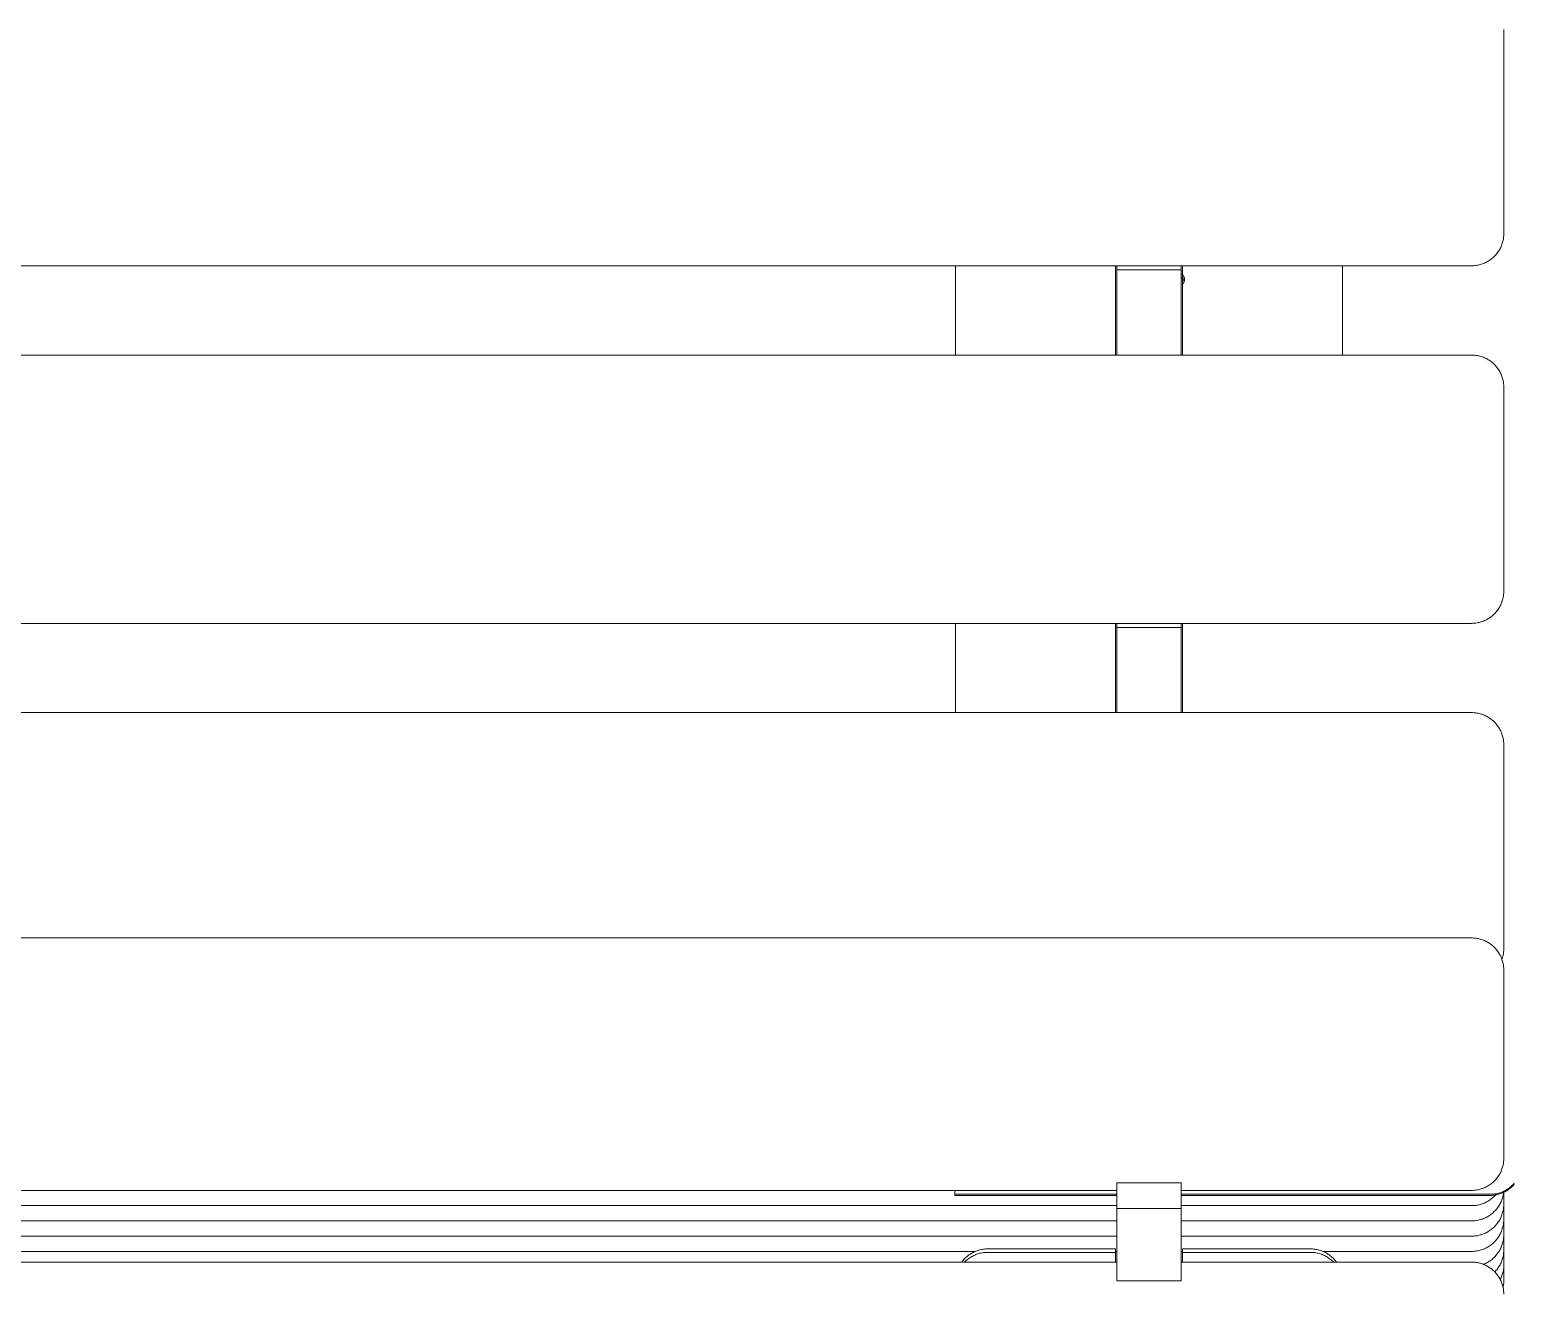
# Model space of a CAD drawing. Header units: millimetres. Extents: x -80 to 4518, y -398 to 2524.
# Drawn here: x 430.8 to 661, y 1782 to 1978.1 of the extents above; entities that cross this region are included whole.
import ezdxf

# ---------------------------------------------------------------- set-up
doc = ezdxf.new("R2010")
doc.units = ezdxf.units.MM
doc.layers.add('ZANO_R', color=7, linetype='Continuous', lineweight=0)

msp = doc.modelspace()

# ---------------------------------------------------------------- linework, layer by layer
at = {"layer": 'ZANO_R'}
for p, q in [((659.36, 1978.13), (659.36, 1950.4)), ((659.36, 1950.4), (659.36, 1946.51)), ((659.07, 1944.84), (659.13, 1945)), ((659.13, 1945), (659.18, 1945.16)), ((659.18, 1945.16), (659.22, 1945.33)), ((659.22, 1945.33), (659.26, 1945.5)), ((659.26, 1945.5), (659.29, 1945.66)), ((659.29, 1945.66), (659.31, 1945.83)), ((659.31, 1945.83), (659.33, 1946)), ((659.33, 1946), (659.35, 1946.17)), ((659.35, 1946.17), (659.36, 1946.34)), ((659.36, 1946.34), (659.36, 1946.51)), ((657.38, 1942.53), (657.52, 1942.63)), ((657.52, 1942.63), (657.65, 1942.74)), ((657.65, 1942.74), (657.77, 1942.86)), ((657.77, 1942.86), (657.9, 1942.98)), ((657.9, 1942.98), (658.02, 1943.1)), ((658.02, 1943.1), (658.13, 1943.23)), ((658.13, 1943.23), (658.24, 1943.36)), ((658.24, 1943.36), (658.35, 1943.49)), ((658.35, 1943.49), (658.45, 1943.63)), ((658.45, 1943.63), (658.54, 1943.77)), ((658.54, 1943.77), (658.63, 1943.92)), ((658.63, 1943.92), (658.72, 1944.06)), ((658.72, 1944.06), (658.8, 1944.21)), ((658.8, 1944.21), (658.88, 1944.37)), ((658.88, 1944.37), (658.95, 1944.52)), ((658.95, 1944.52), (659.01, 1944.68)), ((659.01, 1944.68), (659.07, 1944.84)), ((624.46, 1941.51), (360.45, 1941.51)), ((574.36, 1927.67), (574.36, 1941.51)), ((599.16, 1941.51), (599.16, 1927.67)), ((599.36, 1941.51), (599.36, 1940.88)), ((599.36, 1940.88), (609.36, 1940.88)), ((599.36, 1940.88), (599.36, 1938.29)), ((609.36, 1941.51), (609.36, 1940.88)), ((609.36, 1941.51), (609.36, 1940.88)), ((609.36, 1940.88), (609.36, 1938.29)), ((609.36, 1940.88), (609.36, 1938.29)), ((609.36, 1940.88), (609.36, 1938.29)), ((609.56, 1927.67), (609.56, 1941.51)), ((609.56, 1927.67), (609.56, 1941.51)), ((654.36, 1941.51), (624.46, 1941.51)), ((634.36, 1941.51), (634.36, 1927.67)), ((654.36, 1941.51), (654.53, 1941.52)), ((654.53, 1941.52), (654.7, 1941.52)), ((654.7, 1941.52), (654.87, 1941.54)), ((654.87, 1941.54), (655.04, 1941.56)), ((655.04, 1941.56), (655.21, 1941.59)), ((655.21, 1941.59), (655.38, 1941.62)), ((655.38, 1941.62), (655.54, 1941.66)), ((655.54, 1941.66), (655.71, 1941.7)), ((655.71, 1941.7), (655.87, 1941.75)), ((655.87, 1941.75), (656.04, 1941.8)), ((656.04, 1941.8), (656.2, 1941.86)), ((656.2, 1941.86), (656.35, 1941.93)), ((656.35, 1941.93), (656.51, 1942)), ((656.51, 1942), (656.66, 1942.07)), ((656.66, 1942.07), (656.81, 1942.15)), ((656.81, 1942.15), (656.96, 1942.24)), ((656.96, 1942.24), (657.1, 1942.33)), ((657.1, 1942.33), (657.24, 1942.43)), ((657.24, 1942.43), (657.38, 1942.53)), ((599.36, 1938.29), (599.36, 1928.39)), ((609.39, 1940.21), (609.36, 1940.23)), ((609.39, 1939.66), (609.36, 1939.67)), ((609.36, 1938.29), (609.36, 1928.39)), ((609.36, 1938.29), (609.36, 1928.39)), ((609.36, 1938.29), (609.36, 1928.39)), ((609.42, 1940.19), (609.39, 1940.21)), ((609.42, 1939.64), (609.39, 1939.66)), ((609.45, 1940.17), (609.42, 1940.19)), ((609.45, 1939.62), (609.42, 1939.64)), ((609.47, 1940.15), (609.45, 1940.17)), ((609.47, 1939.6), (609.45, 1939.62)), ((609.5, 1940.13), (609.47, 1940.15)), ((609.5, 1939.58), (609.47, 1939.6)), ((609.53, 1940.11), (609.5, 1940.13)), ((609.53, 1939.55), (609.5, 1939.58)), ((609.55, 1940.09), (609.53, 1940.11)), ((609.55, 1939.53), (609.53, 1939.55)), ((609.58, 1940.06), (609.55, 1940.09)), ((609.58, 1939.51), (609.55, 1939.53)), ((609.56, 1938.68), (609.58, 1938.7)), ((609.56, 1927.67), (609.56, 1938.68)), ((609.6, 1940.04), (609.58, 1940.06)), ((609.6, 1939.48), (609.58, 1939.51)), ((609.58, 1938.7), (609.61, 1938.72)), ((609.62, 1940.01), (609.6, 1940.04)), ((609.62, 1939.46), (609.6, 1939.48)), ((609.61, 1938.72), (609.63, 1938.75)), ((609.64, 1939.98), (609.62, 1940.01)), ((609.64, 1939.43), (609.62, 1939.46)), ((609.63, 1938.75), (609.65, 1938.78)), ((609.66, 1939.96), (609.64, 1939.98)), ((609.66, 1939.4), (609.64, 1939.43)), ((609.65, 1938.78), (609.67, 1938.81)), ((609.68, 1939.93), (609.66, 1939.96)), ((609.68, 1939.37), (609.66, 1939.4)), ((609.67, 1938.81), (609.69, 1938.83)), ((609.7, 1939.9), (609.68, 1939.93)), ((609.7, 1939.35), (609.68, 1939.37)), ((609.69, 1938.83), (609.71, 1938.86)), ((609.72, 1939.87), (609.7, 1939.9)), ((609.72, 1939.32), (609.7, 1939.35)), ((609.71, 1938.86), (609.73, 1938.89)), ((609.74, 1939.84), (609.72, 1939.87)), ((609.74, 1939.29), (609.72, 1939.32)), ((609.73, 1938.89), (609.74, 1938.92)), ((609.75, 1939.81), (609.74, 1939.84)), ((609.75, 1939.26), (609.74, 1939.29)), ((609.74, 1938.92), (609.76, 1938.95)), ((609.77, 1939.78), (609.75, 1939.81)), ((609.77, 1939.23), (609.75, 1939.26)), ((609.76, 1938.95), (609.77, 1938.98)), ((609.78, 1939.75), (609.77, 1939.78)), ((609.78, 1939.19), (609.77, 1939.23)), ((609.77, 1938.98), (609.79, 1939.01)), ((609.79, 1939.72), (609.78, 1939.75)), ((609.79, 1939.16), (609.78, 1939.19)), ((609.8, 1939.68), (609.79, 1939.72)), ((609.8, 1939.13), (609.79, 1939.16)), ((609.79, 1939.01), (609.8, 1939.05)), ((609.81, 1939.65), (609.8, 1939.68)), ((609.81, 1939.1), (609.8, 1939.13)), ((609.8, 1939.05), (609.81, 1939.08)), ((609.82, 1939.62), (609.81, 1939.65)), ((609.81, 1939.08), (609.82, 1939.11)), ((609.83, 1939.59), (609.82, 1939.62)), ((609.82, 1939.11), (609.83, 1939.15)), ((609.84, 1939.55), (609.83, 1939.59)), ((609.83, 1939.18), (609.84, 1939.21)), ((609.83, 1939.15), (609.83, 1939.18)), ((609.84, 1939.52), (609.84, 1939.55)), ((609.85, 1939.48), (609.84, 1939.52)), ((609.84, 1939.21), (609.85, 1939.25)), ((609.85, 1939.45), (609.85, 1939.48)), ((609.85, 1939.42), (609.85, 1939.45)), ((609.85, 1939.38), (609.85, 1939.42)), ((609.85, 1939.35), (609.85, 1939.38)), ((609.85, 1939.31), (609.85, 1939.35)), ((609.85, 1939.28), (609.85, 1939.31)), ((609.85, 1939.25), (609.85, 1939.28)), ((360.45, 1927.67), (624.45, 1927.67)), ((599.36, 1928.39), (599.36, 1927.67)), ((609.36, 1928.39), (609.36, 1927.67)), ((609.36, 1928.39), (609.36, 1927.67)), ((609.36, 1928.39), (609.36, 1927.67)), ((654.36, 1927.67), (624.45, 1927.67)), ((654.53, 1927.67), (654.36, 1927.67)), ((654.7, 1927.66), (654.53, 1927.67)), ((654.87, 1927.64), (654.7, 1927.66)), ((655.04, 1927.62), (654.87, 1927.64)), ((655.21, 1927.6), (655.04, 1927.62)), ((655.38, 1927.56), (655.21, 1927.6)), ((655.54, 1927.53), (655.38, 1927.56)), ((655.71, 1927.48), (655.54, 1927.53)), ((655.87, 1927.43), (655.71, 1927.48)), ((656.04, 1927.38), (655.87, 1927.43)), ((656.2, 1927.32), (656.04, 1927.38)), ((656.35, 1927.25), (656.2, 1927.32)), ((656.51, 1927.18), (656.35, 1927.25)), ((656.66, 1927.11), (656.51, 1927.18)), ((656.81, 1927.03), (656.66, 1927.11)), ((656.96, 1926.94), (656.81, 1927.03)), ((657.1, 1926.85), (656.96, 1926.94)), ((657.24, 1926.75), (657.1, 1926.85)), ((657.38, 1926.65), (657.24, 1926.75)), ((657.52, 1926.55), (657.38, 1926.65)), ((657.65, 1926.44), (657.52, 1926.55)), ((657.77, 1926.32), (657.65, 1926.44)), ((657.9, 1926.2), (657.77, 1926.32)), ((658.02, 1926.08), (657.9, 1926.2)), ((658.13, 1925.95), (658.02, 1926.08)), ((658.24, 1925.82), (658.13, 1925.95)), ((658.35, 1925.69), (658.24, 1925.82)), ((658.45, 1925.55), (658.35, 1925.69)), ((658.54, 1925.41), (658.45, 1925.55)), ((658.63, 1925.27), (658.54, 1925.41)), ((658.72, 1925.12), (658.63, 1925.27)), ((658.8, 1924.97), (658.72, 1925.12)), ((658.88, 1924.82), (658.8, 1924.97)), ((658.95, 1924.66), (658.88, 1924.82)), ((659.01, 1924.5), (658.95, 1924.66)), ((659.07, 1924.34), (659.01, 1924.5)), ((659.13, 1924.18), (659.07, 1924.34)), ((659.18, 1924.02), (659.13, 1924.18)), ((659.22, 1923.85), (659.18, 1924.02)), ((659.26, 1923.69), (659.22, 1923.85)), ((659.29, 1923.52), (659.26, 1923.69)), ((659.31, 1923.35), (659.29, 1923.52)), ((659.33, 1923.18), (659.31, 1923.35)), ((659.35, 1923.01), (659.33, 1923.18)), ((659.36, 1922.84), (659.35, 1923.01)), ((659.36, 1922.67), (659.36, 1922.84)), ((659.36, 1922.67), (659.36, 1894.94)), ((659.36, 1894.94), (659.36, 1891.05)), ((659.13, 1889.54), (659.18, 1889.71)), ((659.18, 1889.71), (659.22, 1889.87)), ((659.22, 1889.87), (659.26, 1890.04)), ((659.26, 1890.04), (659.29, 1890.21)), ((659.29, 1890.21), (659.31, 1890.37)), ((659.31, 1890.37), (659.33, 1890.54)), ((659.33, 1890.54), (659.35, 1890.71)), ((659.35, 1890.71), (659.36, 1890.88)), ((659.36, 1890.88), (659.36, 1891.05)), ((657.65, 1887.29), (657.77, 1887.4)), ((657.77, 1887.4), (657.9, 1887.52)), ((657.9, 1887.52), (658.02, 1887.64)), ((658.02, 1887.64), (658.13, 1887.77)), ((658.13, 1887.77), (658.24, 1887.9)), ((658.24, 1887.9), (658.35, 1888.03)), ((658.35, 1888.03), (658.45, 1888.17)), ((658.45, 1888.17), (658.54, 1888.31)), ((658.54, 1888.31), (658.63, 1888.46)), ((658.63, 1888.46), (658.72, 1888.6)), ((658.72, 1888.6), (658.8, 1888.75)), ((658.8, 1888.75), (658.88, 1888.91)), ((658.88, 1888.91), (658.95, 1889.06)), ((658.95, 1889.06), (659.01, 1889.22)), ((659.01, 1889.22), (659.07, 1889.38)), ((659.07, 1889.38), (659.13, 1889.54)), ((624.45, 1886.05), (360.45, 1886.05)), ((574.36, 1872.21), (574.36, 1886.05)), ((599.16, 1886.05), (599.16, 1872.21)), ((599.36, 1886.05), (599.36, 1885.42)), ((599.36, 1885.42), (609.36, 1885.42)), ((599.36, 1885.42), (599.36, 1882.84)), ((609.36, 1886.05), (609.36, 1885.42)), ((609.36, 1886.05), (609.36, 1885.42)), ((609.36, 1886.05), (609.36, 1885.42)), ((609.36, 1885.42), (609.36, 1882.84)), ((609.36, 1885.42), (609.36, 1882.84)), ((609.36, 1885.42), (609.36, 1882.84)), ((609.56, 1872.21), (609.56, 1886.05)), ((609.56, 1872.21), (609.56, 1886.05)), ((654.36, 1886.05), (624.45, 1886.05)), ((654.36, 1886.05), (654.53, 1886.06)), ((654.53, 1886.06), (654.7, 1886.07)), ((654.7, 1886.07), (654.87, 1886.08)), ((654.87, 1886.08), (655.04, 1886.1)), ((655.04, 1886.1), (655.21, 1886.13)), ((655.21, 1886.13), (655.38, 1886.16)), ((655.38, 1886.16), (655.54, 1886.2)), ((655.54, 1886.2), (655.71, 1886.24)), ((655.71, 1886.24), (655.87, 1886.29)), ((655.87, 1886.29), (656.04, 1886.34)), ((656.04, 1886.34), (656.2, 1886.4)), ((656.2, 1886.4), (656.35, 1886.47)), ((656.35, 1886.47), (656.51, 1886.54)), ((656.51, 1886.54), (656.66, 1886.62)), ((656.66, 1886.62), (656.81, 1886.7)), ((656.81, 1886.7), (656.96, 1886.78)), ((656.96, 1886.78), (657.1, 1886.87)), ((657.1, 1886.87), (657.24, 1886.97)), ((657.24, 1886.97), (657.38, 1887.07)), ((657.38, 1887.07), (657.52, 1887.18)), ((657.52, 1887.18), (657.65, 1887.29)), ((599.36, 1882.84), (599.36, 1872.93)), ((609.36, 1882.84), (609.36, 1872.93)), ((609.36, 1882.84), (609.36, 1872.93)), ((609.56, 1872.21), (609.56, 1883.22)), ((360.45, 1872.21), (624.44, 1872.21)), ((599.36, 1872.93), (599.36, 1872.21)), ((609.36, 1872.93), (609.36, 1872.21)), ((609.36, 1872.93), (609.36, 1872.21)), ((654.36, 1872.21), (624.45, 1872.21)), ((654.53, 1872.21), (654.36, 1872.21)), ((654.7, 1872.2), (654.53, 1872.21)), ((654.87, 1872.18), (654.7, 1872.2)), ((655.04, 1872.16), (654.87, 1872.18)), ((655.21, 1872.14), (655.04, 1872.16)), ((655.38, 1872.11), (655.21, 1872.14)), ((655.54, 1872.07), (655.38, 1872.11)), ((655.71, 1872.02), (655.54, 1872.07)), ((655.87, 1871.98), (655.71, 1872.02)), ((656.04, 1871.92), (655.87, 1871.98)), ((656.2, 1871.86), (656.04, 1871.92)), ((656.35, 1871.8), (656.2, 1871.86)), ((656.51, 1871.73), (656.35, 1871.8)), ((656.66, 1871.65), (656.51, 1871.73)), ((656.81, 1871.57), (656.66, 1871.65)), ((656.96, 1871.48), (656.81, 1871.57)), ((657.1, 1871.39), (656.96, 1871.48)), ((657.24, 1871.29), (657.1, 1871.39)), ((657.38, 1871.19), (657.24, 1871.29)), ((657.52, 1871.09), (657.38, 1871.19)), ((657.65, 1870.98), (657.52, 1871.09)), ((657.77, 1870.86), (657.65, 1870.98)), ((657.9, 1870.75), (657.77, 1870.86)), ((658.02, 1870.62), (657.9, 1870.75)), ((658.13, 1870.5), (658.02, 1870.62)), ((658.24, 1870.37), (658.13, 1870.5)), ((658.35, 1870.23), (658.24, 1870.37)), ((658.45, 1870.09), (658.35, 1870.23)), ((658.54, 1869.95), (658.45, 1870.09)), ((658.63, 1869.81), (658.54, 1869.95)), ((658.72, 1869.66), (658.63, 1869.81)), ((658.8, 1869.51), (658.72, 1869.66)), ((658.88, 1869.36), (658.8, 1869.51)), ((658.95, 1869.2), (658.88, 1869.36)), ((659.01, 1869.04), (658.95, 1869.2)), ((659.07, 1868.88), (659.01, 1869.04)), ((659.13, 1868.72), (659.07, 1868.88)), ((659.18, 1868.56), (659.13, 1868.72)), ((659.22, 1868.39), (659.18, 1868.56)), ((659.26, 1868.23), (659.22, 1868.39)), ((659.29, 1868.06), (659.26, 1868.23)), ((659.31, 1867.89), (659.29, 1868.06)), ((659.33, 1867.72), (659.31, 1867.89)), ((659.35, 1867.55), (659.33, 1867.72)), ((659.36, 1867.38), (659.35, 1867.55)), ((659.36, 1867.21), (659.36, 1867.38)), ((659.36, 1867.21), (659.36, 1839.48)), ((659.36, 1839.48), (659.36, 1835.6)), ((360.45, 1837.26), (654.36, 1837.26)), ((654.53, 1837.26), (654.36, 1837.26)), ((654.36, 1837.26), (654.53, 1837.26)), ((654.7, 1837.25), (654.53, 1837.26)), ((654.53, 1837.26), (654.7, 1837.25)), ((654.87, 1837.24), (654.7, 1837.25)), ((654.7, 1837.25), (654.87, 1837.24)), ((655.04, 1837.22), (654.87, 1837.24)), ((654.87, 1837.24), (655.04, 1837.22)), ((655.21, 1837.19), (655.04, 1837.22)), ((655.04, 1837.22), (655.21, 1837.19)), ((655.38, 1837.16), (655.21, 1837.19)), ((655.21, 1837.19), (655.38, 1837.16)), ((655.54, 1837.12), (655.38, 1837.16)), ((655.38, 1837.16), (655.54, 1837.12)), ((655.71, 1837.08), (655.54, 1837.12)), ((655.54, 1837.12), (655.71, 1837.08)), ((655.87, 1837.03), (655.71, 1837.08)), ((655.71, 1837.08), (655.87, 1837.03)), ((656.04, 1836.97), (655.87, 1837.03)), ((655.87, 1837.03), (656.04, 1836.97)), ((656.2, 1836.91), (656.04, 1836.97)), ((656.04, 1836.97), (656.2, 1836.91)), ((656.35, 1836.85), (656.2, 1836.91)), ((656.2, 1836.91), (656.35, 1836.85)), ((656.51, 1836.78), (656.35, 1836.85)), ((656.35, 1836.85), (656.51, 1836.78)), ((656.66, 1836.7), (656.51, 1836.78)), ((656.51, 1836.78), (656.66, 1836.7)), ((656.81, 1836.62), (656.66, 1836.7)), ((656.66, 1836.7), (656.81, 1836.62)), ((656.96, 1836.53), (656.81, 1836.62)), ((656.81, 1836.62), (656.96, 1836.53)), ((657.1, 1836.44), (656.96, 1836.53)), ((656.96, 1836.53), (657.1, 1836.44)), ((657.24, 1836.35), (657.1, 1836.44)), ((657.1, 1836.44), (657.24, 1836.35)), ((657.38, 1836.25), (657.24, 1836.35)), ((657.24, 1836.35), (657.38, 1836.25)), ((657.52, 1836.14), (657.38, 1836.25)), ((657.38, 1836.25), (657.52, 1836.14)), ((657.65, 1836.03), (657.52, 1836.14)), ((657.52, 1836.14), (657.65, 1836.03)), ((657.77, 1835.92), (657.65, 1836.03)), ((657.65, 1836.03), (657.77, 1835.92)), ((657.9, 1835.8), (657.77, 1835.92)), ((657.77, 1835.92), (657.9, 1835.8)), ((658.02, 1835.67), (657.9, 1835.8)), ((657.9, 1835.8), (658.02, 1835.67)), ((658.13, 1835.55), (658.02, 1835.67)), ((658.02, 1835.67), (658.13, 1835.55)), ((658.24, 1835.42), (658.13, 1835.55)), ((658.13, 1835.55), (658.24, 1835.42)), ((658.35, 1835.28), (658.24, 1835.42)), ((658.24, 1835.42), (658.35, 1835.28)), ((658.45, 1835.15), (658.35, 1835.28)), ((658.35, 1835.28), (658.45, 1835.15)), ((658.54, 1835), (658.45, 1835.15)), ((658.45, 1835.15), (658.54, 1835)), ((658.63, 1834.86), (658.54, 1835)), ((658.54, 1835), (658.63, 1834.86)), ((658.72, 1834.71), (658.63, 1834.86)), ((658.63, 1834.86), (658.72, 1834.71)), ((658.8, 1834.56), (658.72, 1834.71)), ((658.72, 1834.71), (658.8, 1834.56)), ((658.88, 1834.41), (658.8, 1834.56)), ((658.8, 1834.56), (658.88, 1834.41)), ((659.22, 1834.42), (659.26, 1834.58)), ((659.26, 1834.58), (659.29, 1834.75)), ((659.29, 1834.75), (659.31, 1834.92)), ((659.31, 1834.92), (659.33, 1835.09)), ((659.33, 1835.09), (659.35, 1835.26)), ((659.35, 1835.26), (659.36, 1835.43)), ((659.36, 1835.43), (659.36, 1835.6)), ((658.95, 1834.25), (658.88, 1834.41)), ((658.88, 1834.41), (658.95, 1834.25)), ((659.01, 1834.1), (658.95, 1834.25)), ((658.95, 1834.25), (659.01, 1834.1)), ((659.07, 1833.94), (659.01, 1834.1)), ((659.01, 1834.1), (659.07, 1833.94)), ((659.07, 1833.93), (659.13, 1834.09)), ((659.13, 1833.77), (659.07, 1833.94)), ((659.07, 1833.94), (659.13, 1833.77)), ((659.13, 1834.09), (659.18, 1834.25)), ((659.18, 1833.61), (659.13, 1833.77)), ((659.13, 1833.77), (659.18, 1833.61)), ((659.18, 1834.25), (659.22, 1834.42)), ((659.22, 1833.45), (659.18, 1833.61)), ((659.18, 1833.61), (659.22, 1833.45)), ((659.26, 1833.28), (659.22, 1833.45)), ((659.22, 1833.45), (659.26, 1833.28)), ((659.29, 1833.11), (659.26, 1833.28)), ((659.26, 1833.28), (659.29, 1833.11)), ((659.31, 1832.94), (659.29, 1833.11)), ((659.29, 1833.11), (659.31, 1832.94)), ((659.33, 1832.77), (659.31, 1832.94)), ((659.31, 1832.94), (659.33, 1832.77)), ((659.35, 1832.6), (659.33, 1832.77)), ((659.33, 1832.77), (659.35, 1832.6)), ((659.36, 1832.43), (659.35, 1832.6)), ((659.35, 1832.6), (659.36, 1832.43)), ((659.36, 1832.26), (659.36, 1832.43)), ((659.36, 1832.43), (659.36, 1832.26)), ((659.36, 1832.26), (659.36, 1804.29)), ((659.29, 1802.25), (659.26, 1802.09)), ((659.31, 1802.42), (659.29, 1802.25)), ((659.33, 1802.59), (659.31, 1802.42)), ((659.35, 1802.76), (659.33, 1802.59)), ((659.36, 1802.93), (659.35, 1802.76)), ((659.36, 1804.29), (659.36, 1803.1)), ((659.36, 1803.1), (659.36, 1802.93)), ((658.24, 1799.95), (658.13, 1799.82)), ((658.35, 1800.08), (658.24, 1799.95)), ((658.45, 1800.22), (658.35, 1800.08)), ((658.54, 1800.36), (658.45, 1800.22)), ((658.63, 1800.51), (658.54, 1800.36)), ((658.72, 1800.65), (658.63, 1800.51)), ((658.8, 1800.8), (658.72, 1800.65)), ((658.88, 1800.96), (658.8, 1800.8)), ((658.95, 1801.11), (658.88, 1800.96)), ((659.01, 1801.27), (658.95, 1801.11)), ((659.07, 1801.43), (659.01, 1801.27)), ((659.13, 1801.59), (659.07, 1801.43)), ((659.18, 1801.76), (659.13, 1801.59)), ((659.22, 1801.92), (659.18, 1801.76)), ((659.26, 1802.09), (659.22, 1801.92)), ((599.36, 1798.1), (360.45, 1798.1)), ((574.23, 1797.51), (574.23, 1798.1)), ((609.36, 1799.28), (599.36, 1799.28)), ((599.36, 1799.28), (599.36, 1795.29)), ((609.36, 1799.28), (609.36, 1795.29)), ((654.36, 1798.1), (609.36, 1798.1)), ((654.53, 1798.11), (654.36, 1798.1)), ((654.7, 1798.12), (654.53, 1798.11)), ((654.87, 1798.13), (654.7, 1798.12)), ((655.04, 1798.15), (654.87, 1798.13)), ((655.21, 1798.18), (655.04, 1798.15)), ((655.38, 1798.21), (655.21, 1798.18)), ((655.54, 1798.25), (655.38, 1798.21)), ((655.71, 1798.29), (655.54, 1798.25)), ((655.87, 1798.34), (655.71, 1798.29)), ((656.04, 1798.39), (655.87, 1798.34)), ((656.2, 1798.45), (656.04, 1798.39)), ((656.35, 1798.52), (656.2, 1798.45)), ((656.51, 1798.59), (656.35, 1798.52)), ((656.66, 1798.66), (656.51, 1798.59)), ((656.81, 1798.75), (656.66, 1798.66)), ((656.96, 1798.83), (656.81, 1798.75)), ((657.1, 1798.92), (656.96, 1798.83)), ((657.24, 1799.02), (657.1, 1798.92)), ((657.38, 1799.12), (657.24, 1799.02)), ((657.52, 1799.23), (657.38, 1799.12)), ((657.65, 1799.34), (657.52, 1799.23)), ((657.77, 1799.45), (657.65, 1799.34)), ((657.9, 1799.57), (657.77, 1799.45)), ((658.02, 1799.69), (657.9, 1799.57)), ((658.13, 1799.82), (658.02, 1799.69)), ((658.4, 1797.64), (658.23, 1797.6)), ((658.56, 1797.68), (658.4, 1797.64)), ((658.73, 1797.73), (658.56, 1797.68)), ((658.89, 1797.79), (658.73, 1797.73)), ((659.05, 1797.85), (658.89, 1797.79)), ((659.05, 1797.68), (658.89, 1797.62)), ((659.21, 1797.91), (659.05, 1797.85)), ((659.21, 1797.74), (659.05, 1797.68)), ((659.36, 1797.98), (659.21, 1797.91)), ((659.37, 1797.81), (659.21, 1797.74)), ((659.33, 1797.79), (659.3, 1797.62)), ((659.52, 1798.06), (659.36, 1797.98)), ((659.36, 1797.81), (659.36, 1797.19)), ((659.52, 1797.89), (659.37, 1797.81)), ((659.67, 1798.14), (659.52, 1798.06)), ((659.67, 1797.97), (659.52, 1797.89)), ((659.82, 1798.23), (659.67, 1798.14)), ((659.82, 1798.06), (659.67, 1797.97)), ((659.96, 1798.32), (659.82, 1798.23)), ((659.96, 1798.15), (659.82, 1798.06)), ((660.1, 1798.42), (659.96, 1798.32)), ((660.1, 1798.24), (659.96, 1798.15)), ((660.24, 1798.52), (660.1, 1798.42)), ((660.24, 1798.35), (660.1, 1798.24)), ((660.37, 1798.62), (660.24, 1798.52)), ((660.37, 1798.45), (660.24, 1798.35)), ((660.5, 1798.73), (660.37, 1798.62)), ((660.51, 1798.56), (660.37, 1798.45)), ((660.63, 1798.85), (660.5, 1798.73)), ((660.63, 1798.68), (660.51, 1798.56)), ((660.75, 1798.97), (660.63, 1798.85)), ((660.76, 1798.8), (660.63, 1798.68)), ((660.87, 1799.09), (660.75, 1798.97)), ((660.87, 1798.92), (660.76, 1798.8)), ((660.99, 1799.22), (660.87, 1799.09)), ((660.99, 1799.05), (660.87, 1798.92)), ((599.36, 1795.74), (360.45, 1795.74)), ((599.36, 1797.5), (574.23, 1797.51)), ((574.23, 1797.51), (574.23, 1797.34)), ((599.36, 1797.33), (574.23, 1797.34)), ((657.21, 1797.5), (609.36, 1797.5)), ((657.21, 1797.33), (609.36, 1797.33)), ((654.36, 1795.74), (609.36, 1795.74)), ((654.53, 1795.74), (654.36, 1795.74)), ((654.7, 1795.75), (654.53, 1795.74)), ((654.86, 1795.77), (654.7, 1795.75)), ((655.03, 1795.78), (654.86, 1795.77)), ((655.2, 1795.81), (655.03, 1795.78)), ((655.36, 1795.84), (655.2, 1795.81)), ((655.53, 1795.88), (655.36, 1795.84)), ((655.69, 1795.92), (655.53, 1795.88)), ((655.85, 1795.97), (655.69, 1795.92)), ((656.01, 1796.02), (655.85, 1795.97)), ((656.17, 1796.08), (656.01, 1796.02)), ((656.32, 1796.14), (656.17, 1796.08)), ((656.48, 1796.21), (656.32, 1796.14)), ((656.63, 1796.28), (656.48, 1796.21)), ((656.78, 1796.36), (656.63, 1796.28)), ((656.92, 1796.45), (656.78, 1796.36)), ((657.07, 1796.53), (656.92, 1796.45)), ((657.21, 1796.63), (657.07, 1796.53)), ((657.38, 1797.5), (657.21, 1797.5)), ((657.39, 1797.33), (657.21, 1797.33)), ((657.34, 1796.73), (657.21, 1796.63)), ((657.47, 1796.83), (657.34, 1796.73)), ((657.56, 1797.51), (657.38, 1797.5)), ((657.56, 1797.34), (657.39, 1797.33)), ((657.6, 1796.93), (657.47, 1796.83)), ((657.73, 1797.53), (657.56, 1797.51)), ((657.73, 1797.35), (657.56, 1797.34)), ((657.73, 1797.05), (657.6, 1796.93)), ((657.9, 1797.55), (657.73, 1797.53)), ((657.9, 1797.37), (657.73, 1797.35)), ((657.85, 1797.16), (657.73, 1797.05)), ((657.97, 1797.28), (657.85, 1797.16)), ((658.06, 1797.57), (657.9, 1797.55)), ((658.07, 1797.4), (657.9, 1797.37)), ((658.09, 1797.4), (657.97, 1797.28)), ((658.23, 1797.6), (658.06, 1797.57)), ((658.23, 1797.43), (658.07, 1797.4)), ((658.4, 1797.47), (658.23, 1797.43)), ((658.38, 1795.41), (658.28, 1795.27)), ((658.48, 1795.55), (658.38, 1795.41)), ((658.57, 1797.51), (658.4, 1797.47)), ((658.58, 1795.69), (658.48, 1795.55)), ((658.73, 1797.56), (658.57, 1797.51)), ((658.67, 1795.84), (658.58, 1795.69)), ((658.76, 1795.99), (658.67, 1795.84)), ((658.89, 1797.62), (658.73, 1797.56)), ((658.84, 1796.14), (658.76, 1795.99)), ((658.91, 1796.3), (658.84, 1796.14)), ((658.98, 1796.46), (658.91, 1796.3)), ((659.04, 1796.62), (658.98, 1796.46)), ((659.1, 1796.78), (659.04, 1796.62)), ((659.15, 1796.95), (659.1, 1796.78)), ((659.2, 1797.11), (659.15, 1796.95)), ((659.24, 1797.28), (659.2, 1797.11)), ((659.28, 1797.45), (659.24, 1797.28)), ((659.3, 1797.62), (659.28, 1797.45)), ((659.31, 1795.33), (659.29, 1795.16)), ((659.33, 1795.5), (659.31, 1795.33)), ((659.35, 1795.67), (659.33, 1795.5)), ((659.36, 1795.84), (659.35, 1795.67)), ((659.36, 1797.19), (659.36, 1796.01)), ((659.36, 1796.01), (659.36, 1795.84)), ((659.36, 1795.89), (659.36, 1794.83)), ((599.36, 1793.37), (360.45, 1793.37)), ((599.36, 1795.29), (609.36, 1795.29)), ((599.36, 1795.29), (599.36, 1786.71)), ((609.36, 1795.29), (609.36, 1786.71)), ((654.36, 1793.37), (609.36, 1793.37)), ((654.53, 1793.38), (654.36, 1793.37)), ((654.71, 1793.39), (654.53, 1793.38)), ((654.88, 1793.4), (654.71, 1793.39)), ((655.05, 1793.42), (654.88, 1793.4)), ((655.22, 1793.45), (655.05, 1793.42)), ((655.39, 1793.48), (655.22, 1793.45)), ((655.56, 1793.52), (655.39, 1793.48)), ((655.73, 1793.57), (655.56, 1793.52)), ((655.89, 1793.62), (655.73, 1793.57)), ((656.06, 1793.67), (655.89, 1793.62)), ((656.22, 1793.73), (656.06, 1793.67)), ((656.38, 1793.8), (656.22, 1793.73)), ((656.54, 1793.87), (656.38, 1793.8)), ((656.69, 1793.95), (656.54, 1793.87)), ((656.84, 1794.03), (656.69, 1793.95)), ((656.99, 1794.12), (656.84, 1794.03)), ((657.14, 1794.22), (656.99, 1794.12)), ((657.28, 1794.32), (657.14, 1794.22)), ((657.42, 1794.42), (657.28, 1794.32)), ((657.55, 1794.53), (657.42, 1794.42)), ((657.69, 1794.64), (657.55, 1794.53)), ((657.81, 1794.76), (657.69, 1794.64)), ((657.94, 1794.88), (657.81, 1794.76)), ((658.05, 1795), (657.94, 1794.88)), ((658.17, 1795.13), (658.05, 1795)), ((658.28, 1795.27), (658.17, 1795.13)), ((658.45, 1793.13), (658.35, 1792.99)), ((658.54, 1793.27), (658.45, 1793.13)), ((658.63, 1793.41), (658.54, 1793.27)), ((658.72, 1793.56), (658.63, 1793.41)), ((658.8, 1793.71), (658.72, 1793.56)), ((658.88, 1793.86), (658.8, 1793.71)), ((658.95, 1794.02), (658.88, 1793.86)), ((659.01, 1794.18), (658.95, 1794.02)), ((659.07, 1794.34), (659.01, 1794.18)), ((659.13, 1794.5), (659.07, 1794.34)), ((659.18, 1794.66), (659.13, 1794.5)), ((659.22, 1794.83), (659.18, 1794.66)), ((659.26, 1794.99), (659.22, 1794.83)), ((659.29, 1795.16), (659.26, 1794.99)), ((659.33, 1793.13), (659.31, 1792.96)), ((659.35, 1793.3), (659.33, 1793.13)), ((659.36, 1793.47), (659.35, 1793.3)), ((659.36, 1794.83), (659.36, 1793.65)), ((659.36, 1793.65), (659.36, 1793.47)), ((659.36, 1793.53), (659.36, 1792.46)), ((599.36, 1791.01), (360.45, 1791.01)), ((654.36, 1791.01), (609.36, 1791.01)), ((654.53, 1791.01), (654.36, 1791.01)), ((654.7, 1791.02), (654.53, 1791.01)), ((654.87, 1791.04), (654.7, 1791.02)), ((655.04, 1791.06), (654.87, 1791.04)), ((655.21, 1791.08), (655.04, 1791.06)), ((655.38, 1791.11), (655.21, 1791.08)), ((655.54, 1791.15), (655.38, 1791.11)), ((655.71, 1791.2), (655.54, 1791.15)), ((655.87, 1791.24), (655.71, 1791.2)), ((656.04, 1791.3), (655.87, 1791.24)), ((656.2, 1791.36), (656.04, 1791.3)), ((656.35, 1791.42), (656.2, 1791.36)), ((656.51, 1791.49), (656.35, 1791.42)), ((656.66, 1791.57), (656.51, 1791.49)), ((656.81, 1791.65), (656.66, 1791.57)), ((656.96, 1791.74), (656.81, 1791.65)), ((657.1, 1791.83), (656.96, 1791.74)), ((657.24, 1791.93), (657.1, 1791.83)), ((657.38, 1792.03), (657.24, 1791.93)), ((657.52, 1792.13), (657.38, 1792.03)), ((657.65, 1792.24), (657.52, 1792.13)), ((657.77, 1792.36), (657.65, 1792.24)), ((657.9, 1792.47), (657.77, 1792.36)), ((658.02, 1792.6), (657.9, 1792.47)), ((658.13, 1792.72), (658.02, 1792.6)), ((658.24, 1792.85), (658.13, 1792.72)), ((658.35, 1792.99), (658.24, 1792.85)), ((658.45, 1790.76), (658.35, 1790.62)), ((658.54, 1790.9), (658.45, 1790.76)), ((658.63, 1791.05), (658.54, 1790.9)), ((658.72, 1791.19), (658.63, 1791.05)), ((658.8, 1791.35), (658.72, 1791.19)), ((658.88, 1791.5), (658.8, 1791.35)), ((658.95, 1791.65), (658.88, 1791.5)), ((659.01, 1791.81), (658.95, 1791.65)), ((659.07, 1791.97), (659.01, 1791.81)), ((659.13, 1792.13), (659.07, 1791.97)), ((659.18, 1792.3), (659.13, 1792.13)), ((659.22, 1792.46), (659.18, 1792.3)), ((659.26, 1792.63), (659.22, 1792.46)), ((659.29, 1792.8), (659.26, 1792.63)), ((659.31, 1792.96), (659.29, 1792.8)), ((659.33, 1790.77), (659.31, 1790.6)), ((659.35, 1790.94), (659.33, 1790.77)), ((659.36, 1791.11), (659.35, 1790.94)), ((659.36, 1792.46), (659.36, 1791.28)), ((659.36, 1791.28), (659.36, 1791.11)), ((659.36, 1791.16), (659.36, 1790.1)), ((577.42, 1788.65), (360.45, 1788.65)), ((576.86, 1788.37), (577.02, 1788.46)), ((577.02, 1788.46), (577.17, 1788.53)), ((577.17, 1788.53), (577.33, 1788.61)), ((577.33, 1788.61), (577.49, 1788.67)), ((577.49, 1788.67), (577.65, 1788.74)), ((577.65, 1788.74), (577.82, 1788.79)), ((577.82, 1788.79), (577.98, 1788.84)), ((577.98, 1788.84), (578.15, 1788.89)), ((578.15, 1788.89), (578.32, 1788.93)), ((578.32, 1788.93), (578.49, 1788.96)), ((578.32, 1788.39), (578.49, 1788.43)), ((578.49, 1788.96), (578.67, 1788.99)), ((578.49, 1788.43), (578.67, 1788.45)), ((578.67, 1788.99), (578.84, 1789.01)), ((578.67, 1788.45), (578.84, 1788.48)), ((578.84, 1789.01), (579.01, 1789.02)), ((578.84, 1788.48), (579.01, 1788.49)), ((579.01, 1789.02), (579.19, 1789.03)), ((579.01, 1788.49), (579.19, 1788.5)), ((579.19, 1789.03), (579.36, 1789.03)), ((579.19, 1788.5), (579.36, 1788.5)), ((579.36, 1789.03), (599.16, 1789.03)), ((579.36, 1788.5), (599.16, 1788.5)), ((599.16, 1788.5), (599.16, 1789.03)), ((599.36, 1788.65), (599.16, 1788.65)), ((599.16, 1788.5), (599.16, 1786.99)), ((609.56, 1788.65), (609.36, 1788.65)), ((609.56, 1789.03), (629.36, 1789.03)), ((609.56, 1789.03), (609.56, 1788.5)), ((609.56, 1786.99), (609.56, 1788.5)), ((609.56, 1788.5), (629.36, 1788.5)), ((629.36, 1789.03), (629.54, 1789.03)), ((629.36, 1788.5), (629.54, 1788.5)), ((629.54, 1789.03), (629.71, 1789.02)), ((629.54, 1788.5), (629.71, 1788.49)), ((629.71, 1789.02), (629.88, 1789.01)), ((629.71, 1788.49), (629.88, 1788.48)), ((629.88, 1789.01), (630.06, 1788.99)), ((629.88, 1788.48), (630.06, 1788.45)), ((630.06, 1788.99), (630.23, 1788.96)), ((630.06, 1788.45), (630.23, 1788.43)), ((630.23, 1788.96), (630.4, 1788.93)), ((630.23, 1788.43), (630.4, 1788.39)), ((630.4, 1788.93), (630.57, 1788.89)), ((630.57, 1788.89), (630.74, 1788.84)), ((630.74, 1788.84), (630.9, 1788.79)), ((630.9, 1788.79), (631.07, 1788.74)), ((631.07, 1788.74), (631.23, 1788.67)), ((631.23, 1788.67), (631.39, 1788.61)), ((654.36, 1788.65), (631.3, 1788.65)), ((631.39, 1788.61), (631.55, 1788.53)), ((631.55, 1788.53), (631.71, 1788.46)), ((631.71, 1788.46), (631.86, 1788.37)), ((654.53, 1788.65), (654.36, 1788.65)), ((654.7, 1788.66), (654.53, 1788.65)), ((654.87, 1788.67), (654.7, 1788.66)), ((655.04, 1788.69), (654.87, 1788.67)), ((655.21, 1788.72), (655.04, 1788.69)), ((655.38, 1788.75), (655.21, 1788.72)), ((655.54, 1788.79), (655.38, 1788.75)), ((655.71, 1788.83), (655.54, 1788.79)), ((655.87, 1788.88), (655.71, 1788.83)), ((656.04, 1788.93), (655.87, 1788.88)), ((656.2, 1788.99), (656.04, 1788.93)), ((656.35, 1789.06), (656.2, 1788.99)), ((656.51, 1789.13), (656.35, 1789.06)), ((656.66, 1789.21), (656.51, 1789.13)), ((656.81, 1789.29), (656.66, 1789.21)), ((656.96, 1789.37), (656.81, 1789.29)), ((657.1, 1789.46), (656.96, 1789.37)), ((657.24, 1789.56), (657.1, 1789.46)), ((657.38, 1789.66), (657.24, 1789.56)), ((657.52, 1789.77), (657.38, 1789.66)), ((657.65, 1789.88), (657.52, 1789.77)), ((657.77, 1789.99), (657.65, 1789.88)), ((657.9, 1790.11), (657.77, 1789.99)), ((658.02, 1790.23), (657.9, 1790.11)), ((658.13, 1790.36), (658.02, 1790.23)), ((658.24, 1790.49), (658.13, 1790.36)), ((658.35, 1790.62), (658.24, 1790.49)), ((658.55, 1788.54), (658.45, 1788.4)), ((658.64, 1788.69), (658.55, 1788.54)), ((658.72, 1788.84), (658.64, 1788.69)), ((658.8, 1788.99), (658.72, 1788.84)), ((658.88, 1789.14), (658.8, 1788.99)), ((658.95, 1789.29), (658.88, 1789.14)), ((659.01, 1789.45), (658.95, 1789.29)), ((659.07, 1789.61), (659.01, 1789.45)), ((659.13, 1789.77), (659.07, 1789.61)), ((659.18, 1789.94), (659.13, 1789.77)), ((659.22, 1790.1), (659.18, 1789.94)), ((659.26, 1790.27), (659.22, 1790.1)), ((659.29, 1790.43), (659.26, 1790.27)), ((659.31, 1790.6), (659.29, 1790.43)), ((659.35, 1788.57), (659.33, 1788.4)), ((659.36, 1788.74), (659.35, 1788.57)), ((659.36, 1790.1), (659.36, 1788.92)), ((659.36, 1788.92), (659.36, 1788.74)), ((659.36, 1788.8), (659.36, 1787.73)), ((360.45, 1786.99), (599.36, 1786.99)), ((575.31, 1786.99), (575.42, 1787.13)), ((575.42, 1787.13), (575.53, 1787.26)), ((575.53, 1787.26), (575.65, 1787.39)), ((575.65, 1787.39), (575.77, 1787.52)), ((575.76, 1786.99), (575.89, 1787.11)), ((575.77, 1787.52), (575.89, 1787.64)), ((575.89, 1787.64), (576.02, 1787.76)), ((575.89, 1787.11), (576.02, 1787.23)), ((576.02, 1787.76), (576.15, 1787.88)), ((576.02, 1787.23), (576.15, 1787.34)), ((576.15, 1787.88), (576.28, 1787.98)), ((576.15, 1787.34), (576.28, 1787.45)), ((576.28, 1787.98), (576.42, 1788.09)), ((576.28, 1787.45), (576.42, 1787.56)), ((576.42, 1788.09), (576.57, 1788.19)), ((576.42, 1787.56), (576.57, 1787.66)), ((576.57, 1788.19), (576.71, 1788.28)), ((576.57, 1787.66), (576.71, 1787.75)), ((576.71, 1788.28), (576.86, 1788.37)), ((576.71, 1787.75), (576.86, 1787.84)), ((576.86, 1787.84), (577.02, 1787.92)), ((577.02, 1787.92), (577.17, 1788)), ((577.17, 1788), (577.33, 1788.07)), ((577.33, 1788.07), (577.49, 1788.14)), ((577.49, 1788.14), (577.65, 1788.2)), ((577.65, 1788.2), (577.82, 1788.26)), ((577.82, 1788.26), (577.99, 1788.31)), ((577.99, 1788.31), (578.15, 1788.36)), ((578.15, 1788.36), (578.32, 1788.39)), ((599.36, 1786.71), (599.36, 1784.09)), ((609.36, 1786.99), (654.36, 1786.99)), ((609.36, 1786.71), (609.36, 1784.09)), ((630.4, 1788.39), (630.57, 1788.36)), ((630.57, 1788.36), (630.74, 1788.31)), ((630.74, 1788.31), (630.9, 1788.26)), ((630.9, 1788.26), (631.07, 1788.2)), ((631.07, 1788.2), (631.23, 1788.14)), ((631.23, 1788.14), (631.39, 1788.07)), ((631.39, 1788.07), (631.55, 1788)), ((631.55, 1788), (631.71, 1787.92)), ((631.71, 1787.92), (631.86, 1787.84)), ((631.86, 1788.37), (632.01, 1788.28)), ((631.86, 1787.84), (632.01, 1787.75)), ((632.01, 1788.28), (632.15, 1788.19)), ((632.01, 1787.75), (632.15, 1787.66)), ((632.15, 1788.19), (632.3, 1788.09)), ((632.15, 1787.66), (632.3, 1787.56)), ((632.3, 1788.09), (632.44, 1787.98)), ((632.3, 1787.56), (632.44, 1787.45)), ((632.44, 1787.98), (632.57, 1787.88)), ((632.44, 1787.45), (632.57, 1787.34)), ((632.57, 1787.88), (632.71, 1787.76)), ((632.57, 1787.34), (632.71, 1787.23)), ((632.71, 1787.76), (632.83, 1787.64)), ((632.71, 1787.23), (632.83, 1787.11)), ((632.83, 1787.64), (632.96, 1787.52)), ((632.83, 1787.11), (632.96, 1786.99)), ((632.96, 1787.52), (633.08, 1787.39)), ((633.08, 1787.39), (633.19, 1787.26)), ((633.19, 1787.26), (633.3, 1787.13)), ((633.3, 1787.13), (633.41, 1786.99)), ((654.36, 1786.99), (654.53, 1786.99)), ((654.53, 1786.99), (654.7, 1786.98)), ((654.7, 1786.98), (654.87, 1786.96)), ((654.87, 1786.96), (655.04, 1786.94)), ((655.04, 1786.94), (655.21, 1786.92)), ((655.21, 1786.92), (655.38, 1786.89)), ((655.38, 1786.89), (655.54, 1786.85)), ((655.54, 1786.85), (655.71, 1786.8)), ((655.71, 1786.8), (655.87, 1786.76)), ((655.87, 1786.76), (656.04, 1786.7)), ((656.04, 1786.7), (656.2, 1786.64)), ((656.2, 1786.64), (656.35, 1786.58)), ((656.37, 1786.7), (656.21, 1786.64)), ((656.35, 1786.58), (656.51, 1786.51)), ((656.52, 1786.77), (656.37, 1786.7)), ((656.51, 1786.51), (656.66, 1786.43)), ((656.67, 1786.85), (656.52, 1786.77)), ((656.66, 1786.43), (656.81, 1786.35)), ((656.82, 1786.93), (656.67, 1786.85)), ((656.81, 1786.35), (656.96, 1786.26)), ((656.97, 1787.02), (656.82, 1786.93)), ((656.96, 1786.26), (657.1, 1786.17)), ((657.11, 1787.11), (656.97, 1787.02)), ((657.1, 1786.17), (657.24, 1786.07)), ((657.25, 1787.2), (657.11, 1787.11)), ((657.39, 1787.3), (657.25, 1787.2)), ((657.53, 1787.41), (657.39, 1787.3)), ((657.66, 1787.52), (657.53, 1787.41)), ((657.78, 1787.63), (657.66, 1787.52)), ((657.9, 1787.75), (657.78, 1787.63)), ((658.02, 1787.88), (657.9, 1787.75)), ((658.14, 1788), (658.02, 1787.88)), ((658.25, 1788.13), (658.14, 1788)), ((658.35, 1788.27), (658.25, 1788.13)), ((658.45, 1788.4), (658.35, 1788.27)), ((658.51, 1786.13), (658.41, 1785.99)), ((658.61, 1786.28), (658.51, 1786.13)), ((658.7, 1786.42), (658.61, 1786.28)), ((658.78, 1786.58), (658.7, 1786.42)), ((658.86, 1786.73), (658.78, 1786.58)), ((658.93, 1786.89), (658.86, 1786.73)), ((659, 1787.05), (658.93, 1786.89)), ((659.06, 1787.21), (659, 1787.05)), ((659.12, 1787.38), (659.06, 1787.21)), ((659.17, 1787.54), (659.12, 1787.38)), ((659.21, 1787.71), (659.17, 1787.54)), ((659.25, 1787.88), (659.21, 1787.71)), ((659.29, 1788.05), (659.25, 1787.88)), ((659.31, 1788.22), (659.29, 1788.05)), ((659.33, 1788.4), (659.31, 1788.22)), ((659.35, 1786.21), (659.34, 1786.04)), ((659.36, 1786.38), (659.35, 1786.21)), ((659.36, 1787.73), (659.36, 1786.55)), ((659.36, 1786.55), (659.36, 1786.38)), ((659.36, 1786.43), (659.36, 1785.37)), ((599.36, 1784.09), (609.36, 1784.09)), ((657.24, 1786.07), (657.38, 1785.97)), ((657.38, 1785.97), (657.52, 1785.87)), ((657.52, 1785.87), (657.65, 1785.76)), ((657.65, 1785.76), (657.77, 1785.64)), ((657.77, 1785.64), (657.9, 1785.53)), ((657.9, 1785.53), (658.02, 1785.4)), ((658.09, 1785.58), (657.97, 1785.45)), ((658.02, 1785.4), (658.13, 1785.28)), ((658.2, 1785.71), (658.09, 1785.58)), ((658.13, 1785.28), (658.24, 1785.15)), ((658.31, 1785.85), (658.2, 1785.71)), ((658.24, 1785.15), (658.35, 1785.01)), ((658.41, 1785.99), (658.31, 1785.85)), ((658.35, 1785.01), (658.45, 1784.87)), ((658.45, 1784.87), (658.54, 1784.73)), ((658.54, 1784.73), (658.63, 1784.59)), ((658.63, 1784.59), (658.72, 1784.44)), ((658.72, 1784.44), (658.8, 1784.29)), ((658.8, 1784.29), (658.88, 1784.14)), ((658.89, 1784.42), (658.81, 1784.27)), ((658.88, 1784.14), (658.95, 1783.98)), ((658.95, 1784.58), (658.89, 1784.42)), ((659.02, 1784.73), (658.95, 1784.58)), ((658.95, 1783.98), (659.01, 1783.82)), ((659.01, 1783.82), (659.07, 1783.66)), ((659.08, 1784.89), (659.02, 1784.73)), ((659.13, 1785.05), (659.08, 1784.89)), ((659.18, 1785.21), (659.13, 1785.05)), ((659.22, 1785.38), (659.18, 1785.21)), ((659.26, 1785.54), (659.22, 1785.38)), ((659.29, 1785.71), (659.26, 1785.54)), ((659.32, 1785.88), (659.29, 1785.71)), ((659.34, 1786.04), (659.32, 1785.88)), ((659.35, 1783.87), (659.34, 1783.71)), ((659.36, 1784.03), (659.35, 1783.87)), ((659.36, 1785.37), (659.36, 1784.19)), ((659.36, 1784.19), (659.36, 1784.03)), ((659.07, 1783.66), (659.13, 1783.5)), ((659.13, 1783.5), (659.18, 1783.34)), ((659.18, 1783.34), (659.22, 1783.17)), ((659.22, 1783.17), (659.26, 1783.01)), ((659.27, 1783.24), (659.24, 1783.09)), ((659.26, 1783.01), (659.29, 1782.84)), ((659.3, 1783.4), (659.27, 1783.24)), ((659.29, 1782.84), (659.31, 1782.67)), ((659.32, 1783.56), (659.3, 1783.4)), ((659.31, 1782.67), (659.33, 1782.5)), ((659.34, 1783.71), (659.32, 1783.56)), ((659.33, 1782.5), (659.35, 1782.33)), ((659.35, 1782.33), (659.36, 1782.16)), ((659.36, 1782.16), (659.36, 1781.99))]:
    msp.add_line(p, q, dxfattribs=at)

doc.saveas('drawing.dxf')
